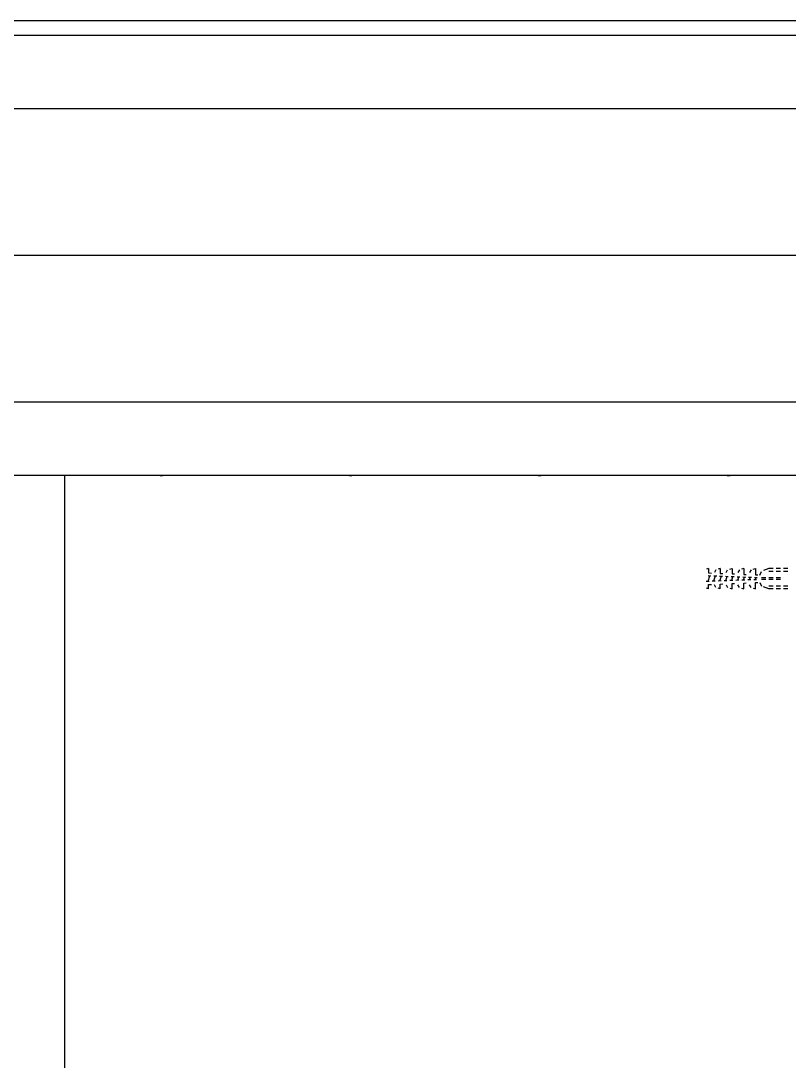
# Model space of a CAD drawing. Header units: inches. Extents: x 21 to 32698, y 13 to 3712.
# Drawn here: x 11855.21 to 11881.43, y 2562.11 to 2597.58 of the extents above; entities that cross this region are included whole.
import ezdxf

# ---------------------------------------------------------------- set-up
doc = ezdxf.new("R2010")
doc.units = ezdxf.units.IN
doc.header["$MEASUREMENT"] = 0
doc.linetypes.add('DOT', pattern=[6.349999999999998, 0, -6.349999999999998])
for name, color, linetype, lineweight in [('Z_MİM_-KM-BEAM-RAY', 8, 'DOT', 25), ('Z_MİM_-KM-GLAZ', 8, 'Continuous', 25), ('Z_MİM_-KM-IZO-THERMAL', 8, 'Continuous', 25), ('Z_MİM_-KM-IZO-THERMAL-ROCKWOOL', 8, 'BATTING', 25), ('Z_MİM_-KM-PAINT', 8, 'Continuous', 25), ('Z_MİM_-KM-WALL', 8, 'Continuous', 25), ('Z_MİM_-KM-WALL-PL', 8, 'Continuous', 25), ('Z_MİM_-KM-WALL-PLASTER', 8, 'Continuous', 25), ('Z_MİM_AUDIT_D_040619093244-1', 8, 'Continuous', 25)]:
    doc.layers.add(name, color=color, linetype=linetype, lineweight=lineweight)
doc.linetypes.add('BATTING', pattern='A,0.00254,-2.54,[134,ltypeshp.shx,S=2.54,R=0,X=-2.54,Y=0],-5.08,[134,ltypeshp.shx,S=2.54,R=180,X=2.54,Y=0],-2.54', length=10.16254)

# ---------------------------------------------------------------- blocks, each defined once
blk = doc.blocks.new('*U295')
at = {"layer": 'Z_MİM_AUDIT_D_040619093244-1'}
for points in [[(-18.03127993874841, -3.175045956040759), (-18.10627993874914, -3.200045956040396)], [(-18.03127993874841, -3.175045956040759), (-18.03127993874841, -3.325895956038931)], [(-17.63127993874877, -3.175045956040759), (-17.7062799387495, -3.200045956040396)], [(-17.63127993874877, -3.175045956040759), (-17.63127993874877, -3.34284595602365)], [(-17.30627993874987, -3.200045956040396), (-17.23127993874914, -3.175045956040759), (-17.23127993874914, -3.359795956032014), (-17.14682493876899, -3.363375956027068)], [(-16.8312799387495, -3.175045956040759), (-16.90627993874841, -3.200045956040396)], [(-16.8312799387495, -3.175045956040759), (-16.8312799387495, -3.376740956047781)], [(-16.50627993874877, -3.200045956040396), (-16.43127993874986, -3.175045956040759), (-16.43127993874986, -3.393690956032497), (-16.35627993874914, -3.3968709560322)], [(-15.98127993874914, -3.175045956040759), (-16.15774993876584, -3.245635956034658)], [(-15.8312799387495, -3.175045956040759), (-15.98127993874914, -3.175045956040759)], [(-15.5812799387495, -3.175045956040759), (-15.73127993874914, -3.175045956040759)], [(-15.3312799387495, -3.175045956040759), (-15.48127993874914, -3.175045956040759)], [(-18.00078993876195, -3.433575956032638), (-18.06252993874841, -3.618790956048526)], [(-17.95139493875831, -3.435395956037593), (-18.05017493875857, -3.431735956037283)], [(-18.03127993874841, -3.325895956038931), (-17.93736993876519, -3.329875956031156)], [(-17.80322993876143, -3.440890956038839), (-17.86002993875809, -3.611290956030626)], [(-17.75383493875779, -3.442715956034573), (-17.85261493875805, -3.439055956036082)], [(-17.78127993874841, -3.225045956040031), (-17.8312799387495, -3.312545956039667)], [(-17.60566993876091, -3.448210956037638), (-17.65752993876776, -3.603790956034556)], [(-17.55627493875727, -3.450035956033373), (-17.65505493875753, -3.446375956034883)], [(-17.63127993874877, -3.34284595602365), (-17.54209993876247, -3.346625956028203)], [(-17.35871493875675, -3.457355956032171), (-17.45749493875701, -3.453695956033681)], [(-17.40810993876039, -3.455525956043841), (-17.45502993875379, -3.596290956038484)], [(-17.43127993874987, -3.312545956039667), (-17.38127993874877, -3.225045956040031)], [(-17.16115493875622, -3.464675956030971), (-17.25993493875648, -3.461015956030661)], [(-17.21054493876909, -3.46284595604264), (-17.25252993876347, -3.588790956020586)], [(-16.9635949387557, -3.471995956029769), (-17.06237493875596, -3.468335956029461)], [(-17.01298493876857, -3.470165956041439), (-17.0500299387495, -3.581290956048162)], [(-16.98127993874914, -3.225045956040031), (-17.03127993874841, -3.312545956039667)], [(-16.76511993874919, -3.479345956046001), (-16.86444493875569, -3.475665956035283)], [(-16.81542493876804, -3.477480956047639), (-16.84752993875918, -3.573795956021041)], [(-16.8312799387495, -3.376740956047781), (-16.75155493876627, -3.380120956033334)], [(-16.56847493875466, -3.486630956034771), (-16.66725493875492, -3.482970956034461)], [(-16.61786493876752, -3.48480095604644), (-16.64502993876704, -3.566295956048617)], [(-16.5812799387495, -3.225045956040031), (-16.63127993874877, -3.312545956039667)], [(-16.37091493875414, -3.493950956033569), (-16.4696949387544, -3.490290956033261)], [(-16.420304938767, -3.492120956045238), (-16.44252993875307, -3.558795956030718)], [(-16.28127993874841, -3.400045956039305), (-16.23127993874914, -3.275045956039305)], [(-16.0812799387495, -3.500045956039667), (-16.23127993874914, -3.500045956039667)], [(-15.8312799387495, -3.275045956039305), (-15.98127993874914, -3.275045956039305)], [(-15.8312799387495, -3.500045956039667), (-15.98127993874914, -3.500045956039667)], [(-15.5812799387495, -3.275045956039305), (-15.73127993874914, -3.275045956039305)], [(-15.5812799387495, -3.500045956039667), (-15.73127993874914, -3.500045956039667)], [(-15.3312799387495, -3.275045956039305), (-15.48127993874914, -3.275045956039305)], [(-18.01190493876311, -3.616915956021313), (-18.11315493875918, -3.620665956030263)], [(-18.03127993874841, -3.875045956039667), (-18.10627993874914, -3.850045956040031)], [(-18.03127993874841, -3.724195956039676), (-17.93736993876519, -3.720215956049271)], [(-18.03127993874841, -3.875045956039667), (-18.03127993874841, -3.724195956039676)], [(-17.80940493874914, -3.60941595604889), (-17.91065493876704, -3.613165956034191)], [(-17.78127993874841, -3.825045956040396), (-17.8312799387495, -3.737545956040759)], [(-17.60690493875882, -3.601915956029171), (-17.70815493875307, -3.60566595603994)], [(-17.63127993874877, -3.875045956039667), (-17.7062799387495, -3.850045956040031)], [(-17.63127993874877, -3.707245956033132), (-17.54209993876247, -3.703465956050405)], [(-17.63127993874877, -3.875045956039667), (-17.63127993874877, -3.707245956033132)], [(-17.40440493876849, -3.59441595603492), (-17.50565493876274, -3.598165956020221)], [(-17.43127993874987, -3.737545956040759), (-17.38127993874877, -3.825045956040396)], [(-17.30627993874987, -3.850045956040031), (-17.23127993874914, -3.875045956039667), (-17.23127993874914, -3.690295956024767), (-17.14682493876899, -3.686715956029713)], [(-17.20190493875452, -3.586915956038848), (-17.30315493874877, -3.590665956047798)], [(-16.99940493876238, -3.579415956020949), (-17.10065493875845, -3.583165956029898)], [(-16.98127993874914, -3.825045956040396), (-17.03127993874841, -3.737545956040759)], [(-16.90627993874841, -3.850045956040031), (-16.8312799387495, -3.875045956039667), (-16.8312799387495, -3.673350956032646), (-16.75155493876627, -3.669970956047093)], [(-16.79668493875032, -3.5719109560341), (-16.89796493876383, -3.575660956019403)], [(-16.59440493875809, -3.564420956021406), (-16.69565493875416, -3.568170956030355)], [(-16.5812799387495, -3.825045956040396), (-16.63127993874877, -3.737545956040759)], [(-16.50627993874877, -3.850045956040031), (-16.43127993874986, -3.875045956039667), (-16.43127993874986, -3.65640095604793), (-16.35627993874914, -3.653225956039006)], [(-16.39190493876776, -3.556920956048982), (-16.49315493876384, -3.560670956036102)], [(-16.28127993874841, -3.650045956039305), (-16.23127993874914, -3.775045956039305)], [(-16.0812799387495, -3.550045956040759), (-16.23127993874914, -3.550045956040759)], [(-15.98127993874914, -3.875045956039667), (-16.15774993876584, -3.804455956045768)], [(-15.8312799387495, -3.550045956040759), (-15.98127993874914, -3.550045956040759)], [(-15.8312799387495, -3.775045956039305), (-15.98127993874914, -3.775045956039305)], [(-15.8312799387495, -3.875045956039667), (-15.98127993874914, -3.875045956039667)], [(-15.5812799387495, -3.550045956040759), (-15.73127993874914, -3.550045956040759)], [(-15.5812799387495, -3.775045956039305), (-15.73127993874914, -3.775045956039305)], [(-15.5812799387495, -3.875045956039667), (-15.73127993874914, -3.875045956039667)], [(-15.3312799387495, -3.775045956039305), (-15.48127993874914, -3.775045956039305)], [(-15.3312799387495, -3.875045956039667), (-15.48127993874914, -3.875045956039667)]]:
    blk.add_lwpolyline(points, dxfattribs=at)
blk = doc.blocks.new('-KM_Kiriş İzi-1K')
at = {"layer": 'Z_MİM_-KM-BEAM-RAY'}
blk.add_line((1979.999542236328, 1600.000858306884), (2679.998874664307, 1600.000858306884), dxfattribs=at)

msp = doc.modelspace()

# ---------------------------------------------------------------- linework, layer by layer
at = {"layer": 'Z_MİM_-KM-WALL'}
msp.add_line((11856.71279545171, 1877.083067753241), (11856.71279545171, 2582.083724848138), dxfattribs=at)

# ---------------------------------------------------------------- block references
at = {"layer": 'Z_MİM_-KM-GLAZ', "ltscale": 1.5}
msp.add_blockref('*U295', (11896.71292419781, 2582.083724848142), dxfattribs=at)

# ---------------------------------------------------------------- next in the draw order: linework, layer by layer
at = {"layer": 'Z_MİM_-KM-IZO-THERMAL'}
msp.add_lwpolyline([(11329.21380157811, 1162.158650810004), (11329.21380157811, 969.5831087493367), (12844.21488399846, 969.5831087493367), (12844.21488399846, 2594.584265079446), (9029.214802936147, 2594.584265079446), (9029.214802936147, 1624.583233919091), (9319.214049533437, 1624.583233919091), (9319.214049533437, 969.583108823979), (10654.21387310369, 969.5831008522473), (10654.21387310369, 1161.831515063127)], dxfattribs=at)
at = {"layer": 'Z_MİM_-KM-IZO-THERMAL-ROCKWOOL', "ltscale": 0.45}
msp.add_lwpolyline([(11334.21380157811, 1162.158650810004), (11334.21380157811, 974.5831087493368), (12839.21488399846, 974.5831087493368), (12839.21488399846, 2589.584265079445), (9034.214802936143, 2589.584265079445), (9034.214802936143, 1629.583233919091), (9324.214049533435, 1629.583233919091), (9324.214049533435, 974.5831087941223), (10649.21387310369, 974.583100882104), (10649.21387310369, 1161.831515063127)], dxfattribs=at)
at = {"layer": 'Z_MİM_-KM-PAINT'}
msp.add_lwpolyline([(11326.21380157811, 1162.158650810004), (11326.21380157811, 966.5831087493367), (12847.21488399846, 966.5831087493367), (12847.21488399846, 2597.584265079445), (9026.214802936147, 2597.584265079445), (9026.214802936147, 1621.58323391909), (9316.214049533437, 1621.58323391909), (9316.214049533437, 966.5831088418925), (10657.21387310369, 966.5831008343337), (10657.21387310369, 1161.831515063127)], dxfattribs=at)
at = {"layer": 'Z_MİM_-KM-WALL-PL'}
msp.add_lwpolyline([(11341.71380157811, 1162.158650810004), (11341.71380157811, 982.0831087493367), (12831.71488399846, 982.0831087493367), (12831.71488399846, 2582.084265079445), (9041.714802936143, 2582.084265079445), (9041.714802936143, 1637.083233919091), (9331.714049533435, 1637.083233919091), (9331.714049533435, 982.0831087493367), (10641.71387310369, 982.0831009268891), (10641.71387310369, 1161.831515063127)], dxfattribs=at)
at = {"layer": 'Z_MİM_-KM-WALL-PLASTER'}
for points in [[(11326.71380157811, 1162.158650810004), (11326.71380157811, 967.0831087493366), (12846.71488399846, 967.0831087493366), (12846.71488399846, 2597.084265079445), (9026.714802936143, 2597.084265079445), (9026.714802936143, 1622.083233919091), (9316.714049533435, 1622.083233919091), (9316.714049533435, 967.0831088389057), (10656.71387310369, 967.0831008373204), (10656.71387310369, 1161.831515063127)], [(11339.21380157811, 1162.158650810004), (11339.21380157811, 979.5831087493366), (12834.21488399846, 979.5831087493366), (12834.21488399846, 2584.584265079445), (9039.214802936147, 2584.584265079445), (9039.214802936147, 1634.583233919091), (9329.214049533437, 1634.583233919091), (9329.214049533437, 979.5831087642651), (10644.21387310369, 979.5831009119607), (10644.21387310369, 1161.831515063127)]]:
    msp.add_lwpolyline(points, dxfattribs=at)

# ---------------------------------------------------------------- next in the draw order: block references
at = {"layer": 'Z_MİM_-KM-BEAM-RAY'}
msp.add_blockref('-KM_Kiriş İzi-1K', (9331.714049533442, 982.0831087493367), dxfattribs=at)

doc.saveas('drawing.dxf')
